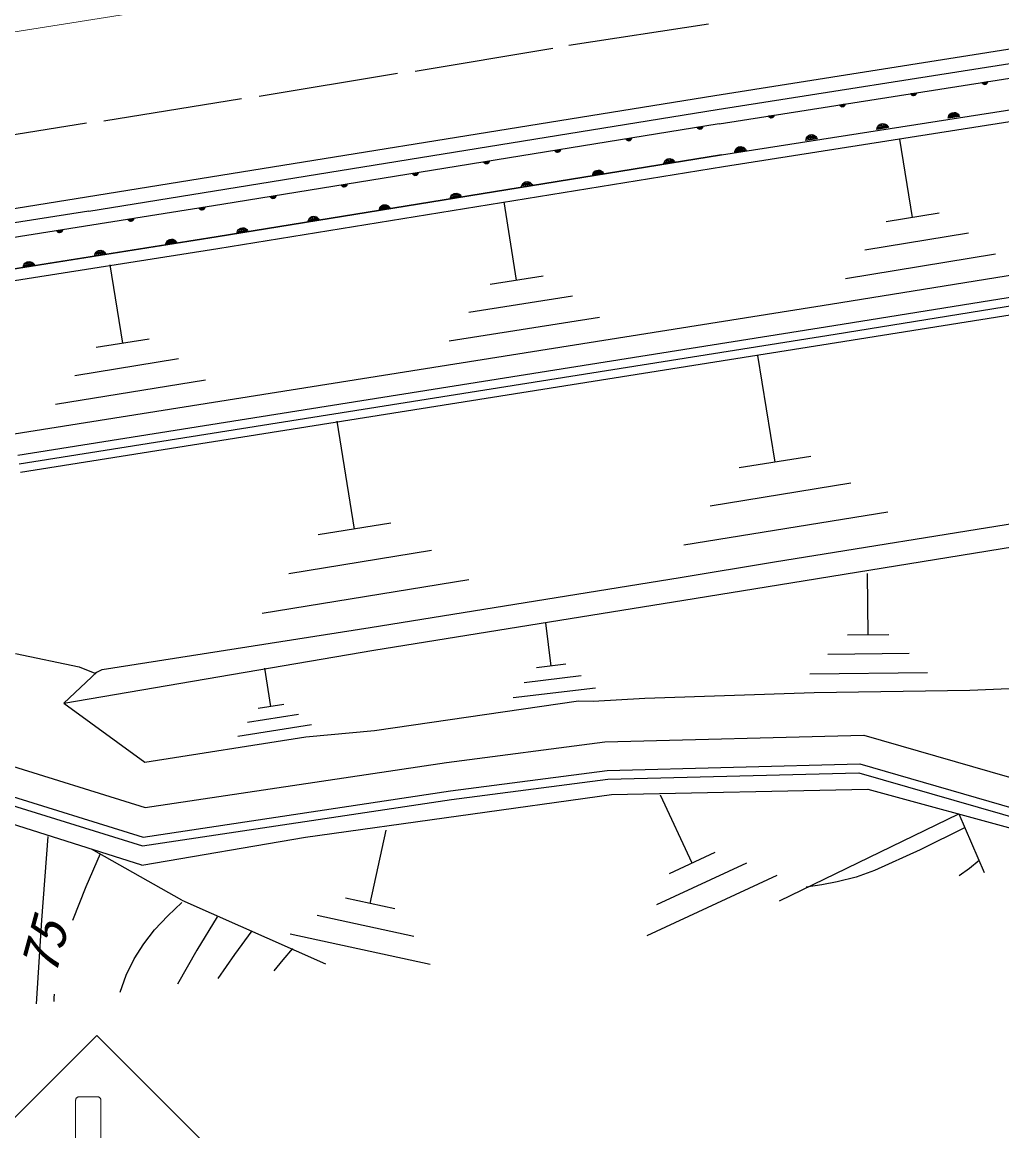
# Model space of a CAD drawing. Units: millimetres, scale not verified. Extents: x 40000 to 680000, y 20000 to 380000.
# Drawn here: x 218836 to 252820, y 243207 to 281662 of the extents above; entities that cross this region are included whole.
import ezdxf
from ezdxf.enums import TextEntityAlignment as Align

# ---------------------------------------------------------------- set-up
doc = ezdxf.new("R2010")
doc.units = ezdxf.units.MM
doc.header["$LTSCALE"] = 1000
doc.linetypes.add('CHAIN', pattern=[18.5, 12, -1.5, 3.5, -1.5])
for name, color, linetype, lineweight in [('M-BGD', 7, 'Continuous', 25), ('M-BMK', 2, 'CHAIN', 13), ('M-STR-HTXT', 7, 'Continuous', 13)]:
    doc.layers.add(name, color=color, linetype=linetype, lineweight=lineweight)
doc.styles.add('ＭＳ ゴシック', font='')
doc.styles.get('ＭＳ ゴシック').set_extended_font_data('MS Gothic')

msp = doc.modelspace()

# ---------------------------------------------------------------- linework, layer by layer
at = {"layer": 'M-BGD'}
for p, q in [((242869, 279124), (284877, 285763)), ((242869, 279124), (284877, 285763)), ((242947, 278630), (284955, 285270)), ((243019, 278140), (284945, 284716)), ((243099, 277055), (285063, 283646)), ((243099, 277055), (285063, 283646)), ((243161, 276660), (285126, 283251)), ((237802, 280870), (242640, 281609)), ((232464, 279967), (237244, 280763)), ((227061, 279096), (231859, 279898)), ((252326, 279587), (252139, 279558)), ((252145, 279546), (252323, 279574)), ((249856, 279200), (249669, 279171)), ((249676, 279159), (249853, 279187)), ((252318, 279561), (252155, 279535)), ((252166, 279524), (252310, 279547)), ((252300, 279533), (252180, 279514)), ((252206, 279505), (252279, 279517)), ((221067, 275605), (242869, 279124)), ((221067, 275605), (242869, 279124)), ((221670, 278238), (226449, 279010)), ((247387, 278813), (247199, 278783)), ((247206, 278772), (247384, 278800)), ((249848, 279173), (249685, 279148)), ((249696, 279137), (249840, 279159)), ((249830, 279145), (249711, 279126)), ((249736, 279118), (249809, 279129)), ((221146, 275112), (242949, 278631)), ((244917, 278425), (244729, 278396)), ((247378, 278786), (247216, 278761)), ((247227, 278750), (247370, 278772)), ((247360, 278758), (247241, 278739)), ((247266, 278730), (247340, 278742)), ((251327, 278438), (250972, 278382)), ((250983, 278409), (251308, 278460)), ((251286, 278482), (250999, 278437)), ((251018, 278465), (251258, 278503)), ((251207, 278520), (251060, 278497)), ((216287, 277399), (221066, 278170)), ((243019, 278140), (225758, 275338)), ((242442, 278034), (242255, 278004)), ((244736, 278384), (244914, 278412)), ((244909, 278399), (244746, 278373)), ((244757, 278362), (244901, 278385)), ((244891, 278370), (244771, 278352)), ((244796, 278343), (244870, 278355)), ((248857, 278052), (248502, 277997)), ((248513, 278024), (248838, 278075)), ((248816, 278097), (248528, 278052)), ((248548, 278080), (248787, 278117)), ((248737, 278135), (248590, 278112)), ((250966, 278356), (251341, 278414)), ((242262, 277992), (242440, 278021)), ((242434, 278007), (242272, 277981)), ((242283, 277970), (242426, 277993)), ((242416, 277979), (242297, 277960)), ((242322, 277951), (242396, 277963)), ((246387, 277667), (246031, 277612)), ((246042, 277639), (246367, 277690)), ((246346, 277711), (246058, 277667)), ((246078, 277695), (246317, 277732)), ((246267, 277750), (246120, 277727)), ((248496, 277971), (248871, 278029)), ((239975, 277633), (239787, 277603)), ((239794, 277591), (239972, 277620)), ((239966, 277607), (239804, 277580)), ((239815, 277569), (239959, 277593)), ((239949, 277579), (239829, 277559)), ((239855, 277551), (239928, 277562)), ((243576, 277218), (243900, 277277)), ((243878, 277299), (243591, 277247)), ((243611, 277276), (243849, 277319)), ((243798, 277335), (243651, 277308)), ((246025, 277586), (246401, 277644)), ((249726, 274887), (249281, 277607)), ((225562, 274211), (243099, 277055)), ((243099, 277055), (225562, 274211)), ((237507, 277233), (237319, 277202)), ((237326, 277191), (237504, 277220)), ((237499, 277206), (237336, 277180)), ((237347, 277169), (237491, 277192)), ((237481, 277178), (237362, 277158)), ((237387, 277150), (237460, 277162)), ((241415, 276883), (241127, 276837)), ((241147, 276865), (241386, 276904)), ((241335, 276921), (241188, 276897)), ((243561, 277165), (243934, 277233)), ((243920, 277256), (243566, 277191)), ((225625, 273816), (243163, 276661)), ((235039, 276832), (234852, 276802)), ((234859, 276790), (235036, 276819)), ((235031, 276806), (234869, 276779)), ((234880, 276768), (235023, 276792)), ((235013, 276777), (234894, 276758)), ((234919, 276749), (234993, 276761)), ((238679, 276465), (238918, 276504)), ((238868, 276521), (238721, 276497)), ((241095, 276756), (241470, 276816)), ((241456, 276839), (241101, 276782)), ((241112, 276809), (241436, 276862)), ((232572, 276432), (232384, 276401)), ((232391, 276390), (232569, 276418)), ((232563, 276405), (232401, 276379)), ((232412, 276368), (232556, 276391)), ((232546, 276377), (232426, 276357)), ((232451, 276349), (232525, 276361)), ((236400, 276121), (236253, 276097)), ((238627, 276355), (239002, 276416)), ((238988, 276439), (238633, 276382)), ((238644, 276409), (238969, 276461)), ((238947, 276483), (238660, 276437)), ((230104, 276031), (229916, 276001)), ((229923, 275989), (230101, 276018)), ((230096, 276004), (229933, 275978)), ((229944, 275967), (230088, 275990)), ((230078, 275976), (229958, 275957)), ((229984, 275948), (230057, 275960)), ((236159, 275955), (236534, 276016)), ((236521, 276039), (236165, 275981)), ((236176, 276008), (236501, 276061)), ((236479, 276083), (236192, 276036)), ((236211, 276065), (236450, 276104)), ((190034, 270632), (221067, 275605)), ((190034, 270632), (221067, 275605)), ((225758, 275338), (210777, 272958)), ((227636, 275630), (227449, 275600)), ((227456, 275588), (227633, 275617)), ((227628, 275604), (227466, 275577)), ((227476, 275567), (227620, 275590)), ((227610, 275576), (227491, 275556)), ((227516, 275548), (227590, 275560)), ((233692, 275555), (234067, 275616)), ((234053, 275639), (233698, 275581)), ((233708, 275608), (234033, 275661)), ((234011, 275683), (233724, 275636)), ((233744, 275664), (233983, 275703)), ((233932, 275720), (233785, 275696)), ((235988, 272711), (235558, 275434)), ((246876, 271881), (269860, 275578)), ((221146, 275112), (190113, 270138)), ((225172, 275232), (224984, 275203)), ((224991, 275191), (225169, 275219)), ((225163, 275206), (225001, 275180)), ((225012, 275169), (225155, 275192)), ((225146, 275178), (225026, 275159)), ((225051, 275150), (225125, 275162)), ((231224, 275154), (231599, 275215)), ((231585, 275238), (231230, 275181)), ((231241, 275208), (231565, 275260)), ((231544, 275282), (231256, 275236)), ((231276, 275264), (231515, 275303)), ((231464, 275320), (231317, 275296)), ((250641, 275037), (248811, 274737)), ((222703, 274840), (222515, 274810)), ((222522, 274799), (222700, 274827)), ((222694, 274813), (222532, 274788)), ((222543, 274777), (222686, 274799)), ((222677, 274785), (222557, 274766)), ((222582, 274758), (222656, 274769)), ((228756, 274754), (229131, 274815)), ((229117, 274838), (228762, 274780)), ((228773, 274807), (229098, 274860)), ((229076, 274882), (228789, 274835)), ((228808, 274864), (229047, 274903)), ((228997, 274920), (228850, 274896)), ((246994, 271140), (269979, 274837)), ((211131, 271942), (225562, 274211)), ((225562, 274211), (211131, 271942)), ((220234, 274448), (220046, 274418)), ((220053, 274406), (220231, 274435)), ((220225, 274421), (220063, 274395)), ((220074, 274384), (220217, 274407)), ((220208, 274393), (220088, 274374)), ((220113, 274365), (220187, 274377)), ((226288, 274354), (226664, 274415)), ((226650, 274438), (226294, 274380)), ((226305, 274407), (226630, 274460)), ((226608, 274482), (226321, 274435)), ((226341, 274464), (226579, 274502)), ((226529, 274519), (226382, 274496)), ((247041, 270844), (270027, 274541)), ((247089, 270548), (270074, 274245)), ((248069, 273770), (251665, 274358)), ((211194, 271547), (225625, 273816)), ((223819, 273962), (224195, 274021)), ((224181, 274044), (223825, 273988)), ((223836, 274015), (224161, 274066)), ((224140, 274088), (223852, 274043)), ((223872, 274072), (224111, 274109)), ((224061, 274126), (223914, 274103)), ((221350, 273574), (221725, 273633)), ((221711, 273656), (221356, 273600)), ((221367, 273627), (221692, 273678)), ((221670, 273700), (221383, 273655)), ((221402, 273683), (221642, 273721)), ((221591, 273738), (221444, 273715)), ((252606, 273613), (247402, 272762)), ((218880, 273186), (219256, 273245)), ((219242, 273268), (218886, 273212)), ((218897, 273239), (219222, 273290)), ((219200, 273312), (218913, 273267)), ((218933, 273295), (219172, 273333)), ((219122, 273350), (218974, 273327)), ((222323, 270524), (221883, 273244)), ((236904, 272856), (235072, 272567)), ((218562, 267381), (246876, 271881)), ((234325, 271604), (237924, 272172)), ((218680, 266640), (246994, 271140)), ((238861, 271421), (233652, 270599)), ((218728, 266344), (247041, 270844)), ((218775, 266048), (247089, 270548)), ((223238, 270672), (221407, 270376)), ((220664, 269410), (224261, 269991)), ((244952, 266400), (244352, 270096)), ((225200, 269244), (219994, 268403)), ((230369, 264079), (229761, 267826)), ((246196, 266602), (243708, 266198)), ((242699, 264886), (247585, 265679)), ((244939, 262940), (259267, 265251)), ((248862, 264664), (241791, 263517)), ((231630, 264283), (229108, 263874)), ((245068, 262150), (259392, 264461)), ((228085, 262543), (233039, 263347)), ((241656, 262400), (244939, 262940)), ((234334, 262318), (227164, 261155)), ((230910, 260667), (241656, 262400)), ((248182, 260405), (248157, 262537)), ((241784, 261610), (245068, 262150)), ((231035, 259876), (241784, 261610)), ((237186, 259330), (237007, 260828)), ((221614, 259207), (230910, 260667)), ((248899, 260413), (247464, 260396)), ((218604, 259767), (220808, 259305)), ((220276, 258038), (231035, 259876)), ((246785, 259743), (249604, 259775)), ((220808, 259305), (221357, 259083)), ((221357, 259083), (221614, 259207)), ((227467, 257922), (227255, 259257)), ((237690, 259390), (236682, 259270)), ((221443, 259124), (220276, 258038)), ((236254, 258759), (238233, 258995)), ((250237, 259096), (246158, 259049)), ((238730, 258565), (235865, 258224)), ((246309, 258409), (251711, 258489)), ((251711, 258489), (253073, 258551)), ((220276, 258038), (223091, 255992)), ((231062, 257092), (238139, 258121)), ((238139, 258121), (238649, 258113)), ((238649, 258113), (240437, 258210)), ((240437, 258210), (246309, 258409)), ((226651, 257378), (228417, 257658)), ((227916, 257993), (227017, 257851)), ((213123, 257521), (223107, 254418)), ((228876, 257290), (226321, 256885)), ((228677, 256877), (231062, 257092)), ((239051, 256702), (248028, 256934)), ((248028, 256934), (254884, 254948)), ((212828, 256565), (223029, 253396)), ((223091, 255992), (228677, 256877)), ((233553, 255987), (239051, 256702)), ((212740, 256278), (223006, 253089)), ((223107, 254418), (233553, 255987)), ((239128, 255704), (247899, 255931)), ((247899, 255931), (254822, 253925)), ((233692, 254996), (239128, 255704)), ((233733, 254699), (239152, 255405)), ((239152, 255405), (247860, 255630)), ((247860, 255630), (254804, 253618)), ((223029, 253396), (233692, 254996)), ((239275, 254870), (248167, 255061)), ((248167, 255061), (254982, 253203)), ((222989, 252422), (215237, 254877)), ((223006, 253089), (233733, 254699)), ((228661, 253390), (239275, 254870)), ((242075, 252491), (240979, 254849)), ((245107, 251185), (251330, 254198)), ((251330, 254198), (252212, 252169)), ((230906, 251093), (231458, 253633)), ((222989, 252422), (228661, 253390)), ((224372, 251208), (221244, 252974)), ((242868, 252860), (241281, 252123)), ((240853, 251056), (243971, 252504)), ((245015, 252066), (240503, 249970)), ((224372, 251208), (229353, 249002)), ((231761, 250907), (230051, 251279)), ((229065, 250687), (232424, 249957)), ((232991, 248976), (228130, 250034))]:
    msp.add_line(p, q, dxfattribs=at)
for points in [[(252329, 279600), (252325, 279576), (252317, 279555), (252301, 279531), (252281, 279515), (252259, 279504), (252228, 279500), (252204, 279503), (252180, 279512), (252158, 279530), (252143, 279548), (252132, 279569)], [(249859, 279213), (249855, 279189), (249847, 279168), (249831, 279143), (249811, 279128), (249789, 279117), (249758, 279112), (249734, 279116), (249710, 279124), (249688, 279143), (249673, 279161), (249662, 279182)], [(247390, 278826), (247385, 278802), (247377, 278781), (247361, 278756), (247341, 278741), (247319, 278730), (247289, 278725), (247264, 278729), (247241, 278737), (247218, 278756), (247203, 278773), (247192, 278795)], [(244920, 278438), (244916, 278414), (244907, 278393), (244892, 278369), (244872, 278353), (244850, 278342), (244819, 278337), (244795, 278341), (244771, 278350), (244748, 278368), (244734, 278386), (244723, 278407)], [(250960, 278330), (250968, 278378), (250985, 278420), (251017, 278469), (251057, 278500), (251101, 278522), (251162, 278531), (251211, 278524), (251258, 278507), (251303, 278469), (251333, 278434), (251355, 278391)], [(242445, 278047), (242441, 278023), (242433, 278002), (242417, 277977), (242397, 277962), (242375, 277951), (242345, 277946), (242320, 277949), (242297, 277958), (242274, 277976), (242259, 277994), (242248, 278015)], [(248489, 277944), (248498, 277992), (248515, 278034), (248547, 278084), (248586, 278114), (248631, 278137), (248692, 278146), (248741, 278138), (248788, 278122), (248833, 278084), (248863, 278049), (248885, 278006)], [(239978, 277647), (239974, 277623), (239965, 277601), (239950, 277577), (239930, 277561), (239908, 277550), (239877, 277545), (239853, 277549), (239829, 277557), (239806, 277576), (239791, 277593), (239780, 277614)], [(246019, 277559), (246028, 277607), (246045, 277649), (246077, 277699), (246116, 277729), (246160, 277751), (246222, 277761), (246270, 277753), (246318, 277736), (246363, 277699), (246393, 277664), (246415, 277621)], [(243555, 277138), (243563, 277187), (243578, 277229), (243609, 277279), (243648, 277311), (243691, 277334), (243752, 277345), (243801, 277339), (243849, 277323), (243895, 277287), (243926, 277253), (243949, 277210)], [(237510, 277246), (237506, 277222), (237498, 277201), (237482, 277176), (237462, 277161), (237440, 277149), (237409, 277144), (237385, 277148), (237361, 277156), (237339, 277175), (237324, 277192), (237313, 277214)], [(241089, 276729), (241097, 276777), (241114, 276819), (241145, 276869), (241185, 276900), (241229, 276922), (241290, 276932), (241339, 276925), (241386, 276908), (241432, 276871), (241462, 276836), (241484, 276793)], [(235042, 276845), (235038, 276821), (235030, 276800), (235014, 276775), (234994, 276760), (234972, 276749), (234942, 276744), (234917, 276748), (234894, 276756), (234871, 276774), (234856, 276792), (234845, 276813)], [(238621, 276329), (238630, 276377), (238646, 276419), (238678, 276469), (238717, 276500), (238761, 276522), (238822, 276532), (238871, 276525), (238918, 276508), (238964, 276471), (238994, 276436), (239016, 276393)], [(232575, 276445), (232570, 276421), (232562, 276400), (232546, 276375), (232527, 276359), (232505, 276348), (232474, 276343), (232450, 276347), (232426, 276355), (232403, 276374), (232388, 276391), (232377, 276413)], [(236154, 275929), (236162, 275977), (236178, 276019), (236210, 276069), (236249, 276099), (236293, 276122), (236355, 276132), (236403, 276124), (236451, 276108), (236496, 276070), (236526, 276036), (236548, 275993)], [(230107, 276044), (230103, 276020), (230094, 275999), (230079, 275974), (230059, 275959), (230037, 275948), (230006, 275943), (229982, 275946), (229958, 275955), (229936, 275973), (229921, 275991), (229909, 276012)], [(233686, 275528), (233694, 275576), (233711, 275619), (233742, 275668), (233782, 275699), (233826, 275721), (233887, 275731), (233936, 275724), (233983, 275707), (234028, 275670), (234058, 275635), (234081, 275592)], [(227639, 275644), (227635, 275620), (227627, 275599), (227611, 275574), (227591, 275558), (227569, 275547), (227539, 275542), (227514, 275546), (227491, 275554), (227468, 275573), (227453, 275590), (227442, 275612)], [(225175, 275246), (225170, 275222), (225162, 275201), (225146, 275176), (225126, 275160), (225104, 275149), (225074, 275144), (225049, 275148), (225026, 275157), (225003, 275175), (224988, 275193), (224977, 275214)], [(231218, 275128), (231226, 275176), (231243, 275218), (231274, 275268), (231314, 275299), (231358, 275321), (231419, 275331), (231468, 275324), (231515, 275307), (231561, 275270), (231591, 275235), (231613, 275192)], [(222706, 274853), (222701, 274829), (222693, 274808), (222677, 274783), (222658, 274768), (222635, 274757), (222605, 274752), (222580, 274756), (222557, 274764), (222534, 274783), (222519, 274800), (222508, 274822)], [(228750, 274728), (228759, 274776), (228775, 274818), (228807, 274868), (228846, 274898), (228890, 274921), (228951, 274931), (229000, 274923), (229048, 274907), (229093, 274869), (229123, 274835), (229145, 274792)], [(220237, 274461), (220232, 274437), (220224, 274416), (220208, 274391), (220188, 274376), (220166, 274365), (220136, 274360), (220111, 274363), (220088, 274372), (220065, 274390), (220050, 274408), (220039, 274429)], [(226283, 274328), (226291, 274375), (226307, 274418), (226339, 274467), (226379, 274498), (226423, 274520), (226484, 274530), (226533, 274523), (226580, 274506), (226625, 274469), (226655, 274435), (226677, 274392)], [(223813, 273936), (223822, 273984), (223839, 274026), (223871, 274075), (223910, 274106), (223954, 274128), (224016, 274138), (224064, 274130), (224112, 274113), (224157, 274076), (224187, 274041), (224209, 273998)], [(221344, 273548), (221352, 273595), (221369, 273638), (221401, 273687), (221441, 273718), (221485, 273740), (221546, 273749), (221595, 273742), (221642, 273725), (221687, 273688), (221717, 273653), (221739, 273610)], [(218874, 273159), (218883, 273207), (218899, 273249), (218931, 273299), (218971, 273329), (219015, 273352), (219076, 273361), (219125, 273354), (219172, 273337), (219218, 273299), (219247, 273265), (219269, 273221)]]:
    msp.add_lwpolyline(points, close=True, dxfattribs=at)
for points in [[(251546, 253728), (249989, 252957), (248402, 252238), (247763, 252009), (247109, 251838), (246580, 251741), (246038, 251658)], [(219731, 253412), (219512, 250514), (219316, 247611)], [(220595, 250518), (221056, 251679), (221549, 252829)], [(252029, 252588), (251693, 252309), (251336, 252048)], [(222231, 248015), (222447, 248602), (222724, 249177), (223052, 249694), (223430, 250178), (223887, 250666), (224370, 251123)], [(225595, 250634), (224897, 249474), (224225, 248292)], [(225635, 248487), (226215, 249326), (226820, 250146)], [(228213, 249527), (227884, 249143), (227564, 248754)], [(219944, 247698), (219949, 247824), (219956, 247949)]]:
    msp.add_lwpolyline(points, dxfattribs=at)
at = {"layer": 'M-BMK'}
msp.add_line((214742, 280713), (234493, 283861), dxfattribs=at)
at = {"layer": 'M-STR-HTXT'}
for p, q in [((221424, 246519), (216428, 241515)), ((226428, 241523), (221424, 246519)), ((220691, 244265), (220692, 244278)), ((220692, 238995), (220691, 244265)), ((220692, 244278), (220694, 244291)), ((220694, 244291), (220697, 244303)), ((220697, 244303), (220702, 244315)), ((220702, 244315), (220707, 244326)), ((220707, 244326), (220714, 244337)), ((220714, 244337), (220722, 244347)), ((220722, 244347), (220731, 244356)), ((220731, 244356), (220741, 244364)), ((220741, 244364), (220752, 244371)), ((220752, 244371), (220763, 244377)), ((220763, 244377), (220775, 244381)), ((220775, 244381), (220787, 244385)), ((220787, 244385), (220799, 244387)), ((220799, 244387), (220812, 244388)), ((220814, 244388), (221131, 244388)), ((221131, 244388), (221447, 244388)), ((221447, 244388), (221460, 244387)), ((221460, 244387), (221473, 244385)), ((221473, 244385), (221485, 244382)), ((221485, 244382), (221497, 244378)), ((221497, 244378), (221508, 244372)), ((221508, 244372), (221519, 244365)), ((221519, 244365), (221529, 244357)), ((221529, 244357), (221538, 244348)), ((221538, 244348), (221546, 244338)), ((221546, 244338), (221553, 244328)), ((221553, 244328), (221559, 244317)), ((221559, 244317), (221563, 244305)), ((221563, 244305), (221567, 244293)), ((221567, 244293), (221569, 244280)), ((221569, 244280), (221570, 244267)), ((221570, 244266), (221570, 242070))]:
    msp.add_line(p, q, dxfattribs=at)

# ---------------------------------------------------------------- texts
at = {"layer": 'M-BGD', "style": 'ＭＳ ゴシック', "oblique": 15}
msp.add_text('75', height=1320, rotation=74.749, dxfattribs=at).set_placement((220374, 248446), align=Align.BOTTOM_LEFT)

doc.saveas('drawing.dxf')
